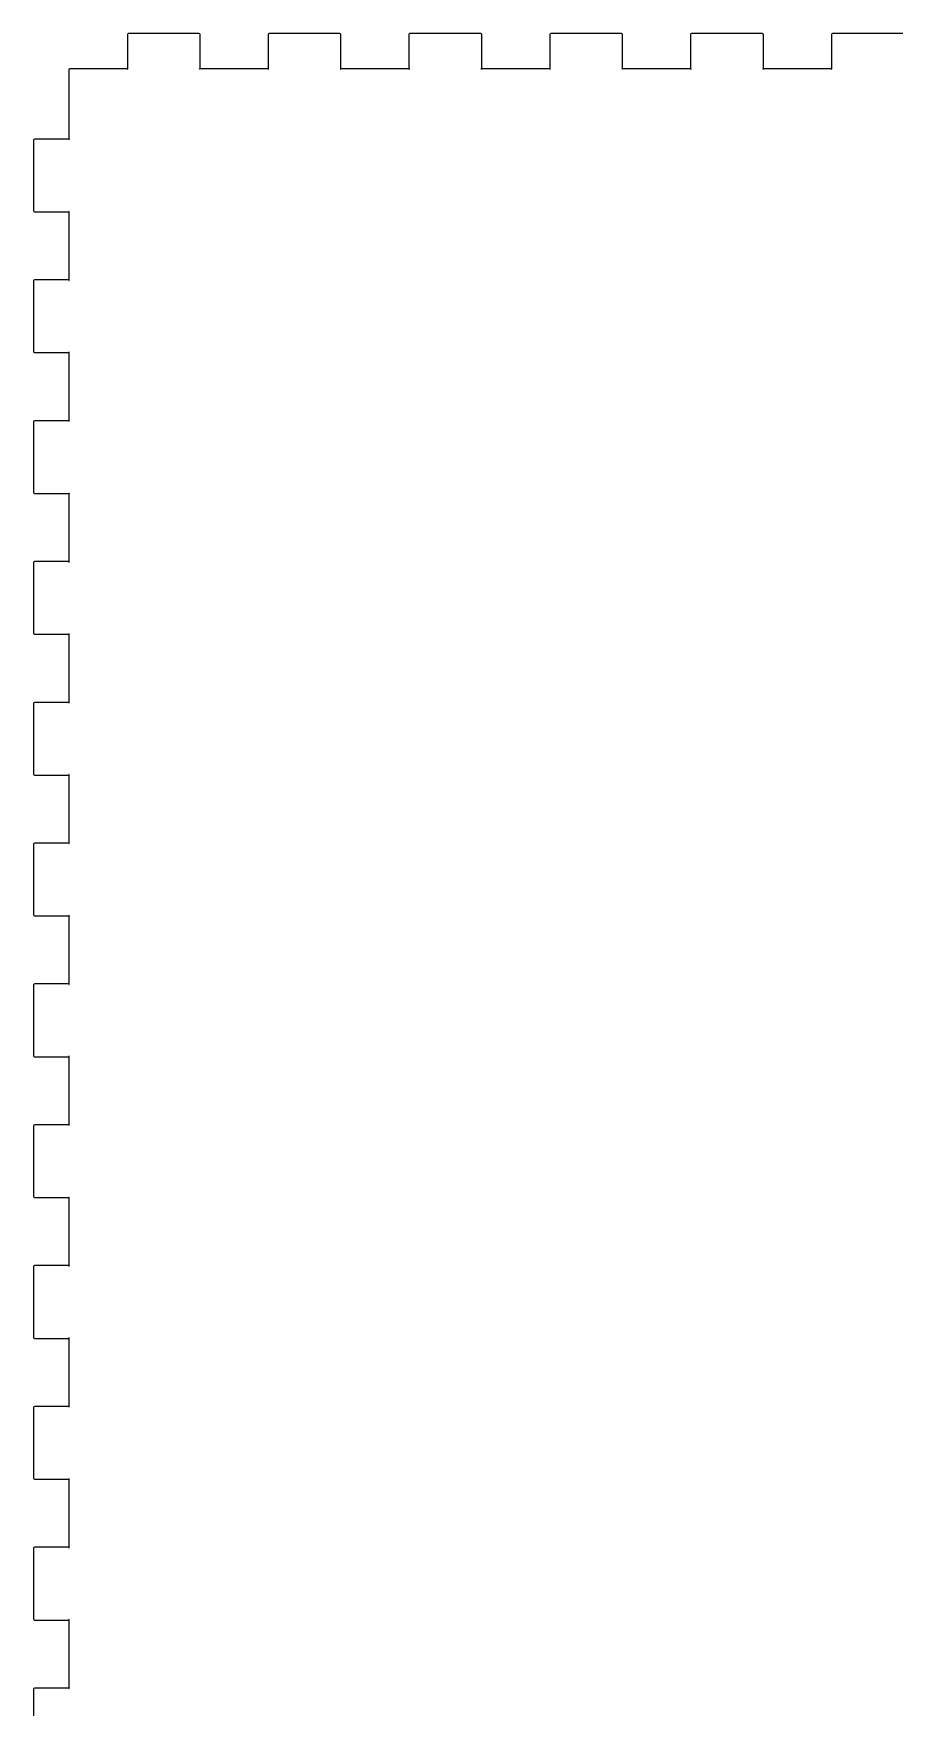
# Model space of a CAD drawing. Header units: millimetres. Extents: x 10 to 778, y 22 to 238.
# Drawn here: x 225.7 to 299.6, y 95.2 to 237.9 of the extents above; entities that cross this region are included whole.
import ezdxf

# ---------------------------------------------------------------- set-up
doc = ezdxf.new("R2010")
doc.units = ezdxf.units.MM
doc.layers.get('0').update_dxf_attribs({"linetype": 'CONTINUOUS'})

msp = doc.modelspace()

# ---------------------------------------------------------------- linework, layer by layer
msp.add_lwpolyline([(299.8, 237.9), (293.8, 237.9), (293.78, 237.9), (293.73, 237.87), (293.7, 237.82), (293.7, 237.8), (293.7, 234.9), (293.7, 234.89), (293.71, 234.86), (293.74, 234.86), (293.74, 234.89), (293.71, 234.9), (293.7, 234.9), (287.9, 234.9), (287.9, 237.8), (287.9, 237.82), (287.87, 237.87), (287.82, 237.9), (287.8, 237.9), (281.8, 237.9), (281.78, 237.9), (281.73, 237.87), (281.7, 237.82), (281.7, 237.8), (281.7, 234.9), (275.9, 234.9), (275.9, 234.89), (275.88, 234.86), (275.86, 234.86), (275.86, 234.89), (275.89, 234.9), (275.9, 234.9), (275.9, 237.8), (275.9, 237.82), (275.87, 237.87), (275.82, 237.9), (275.8, 237.9), (269.8, 237.9), (269.78, 237.9), (269.73, 237.87), (269.7, 237.82), (269.7, 237.8), (269.7, 234.9), (263.9, 234.9), (263.9, 234.89), (263.88, 234.86), (263.86, 234.86), (263.86, 234.89), (263.89, 234.9), (263.9, 234.9), (263.9, 237.8), (263.9, 237.82), (263.87, 237.87), (263.82, 237.9), (263.8, 237.9), (257.8, 237.9), (257.78, 237.9), (257.73, 237.87), (257.7, 237.82), (257.7, 237.8), (257.7, 234.9), (251.9, 234.9), (251.89, 234.9), (251.86, 234.89), (251.86, 234.86), (251.89, 234.86), (251.9, 234.89), (251.9, 234.9), (251.9, 237.8), (251.9, 237.82), (251.87, 237.87), (251.82, 237.9), (251.8, 237.9), (245.8, 237.9), (245.78, 237.9), (245.73, 237.87), (245.7, 237.82), (245.7, 237.8), (245.7, 234.9), (239.9, 234.9), (239.9, 234.89), (239.89, 234.86), (239.86, 234.86), (239.86, 234.89), (239.89, 234.9), (239.9, 234.9), (239.9, 237.8), (239.9, 237.82), (239.87, 237.87), (239.82, 237.9), (239.8, 237.9), (233.8, 237.9), (233.78, 237.9), (233.73, 237.87), (233.7, 237.82), (233.7, 237.8), (233.7, 234.9), (233.7, 234.89), (233.71, 234.86), (233.74, 234.86), (233.74, 234.89), (233.71, 234.9), (233.7, 234.9), (228.8, 234.9), (228.78, 234.9), (228.73, 234.87), (228.7, 234.82), (228.7, 234.8), (228.7, 228.9), (228.71, 228.9), (228.74, 228.89), (228.74, 228.86), (228.71, 228.86), (228.7, 228.89), (228.7, 228.9), (225.8, 228.9), (225.78, 228.9), (225.73, 228.87), (225.7, 228.82), (225.7, 228.8), (225.7, 222.8), (225.7, 222.78), (225.73, 222.73), (225.78, 222.7), (225.8, 222.7), (228.7, 222.7), (228.71, 222.7), (228.74, 222.72), (228.74, 222.74), (228.71, 222.74), (228.7, 222.71), (228.7, 222.7), (228.7, 216.9), (225.8, 216.9), (225.78, 216.9), (225.73, 216.87), (225.7, 216.82), (225.7, 216.8), (225.7, 210.8), (225.7, 210.78), (225.73, 210.73), (225.78, 210.7), (225.8, 210.7), (228.7, 210.7), (228.7, 204.9), (228.7, 204.89), (228.71, 204.86), (228.74, 204.86), (228.74, 204.89), (228.71, 204.9), (228.7, 204.9), (225.8, 204.9), (225.78, 204.9), (225.73, 204.87), (225.7, 204.82), (225.7, 204.8), (225.7, 198.8), (225.7, 198.78), (225.73, 198.73), (225.78, 198.7), (225.8, 198.7), (228.7, 198.7), (228.7, 198.71), (228.71, 198.74), (228.74, 198.74), (228.74, 198.71), (228.71, 198.7), (228.7, 198.7), (228.7, 192.9), (225.8, 192.9), (225.78, 192.9), (225.73, 192.87), (225.7, 192.82), (225.7, 192.8), (225.7, 186.8), (225.7, 186.78), (225.73, 186.73), (225.78, 186.7), (225.8, 186.7), (228.7, 186.7), (228.7, 180.9), (225.8, 180.9), (225.78, 180.9), (225.73, 180.87), (225.7, 180.82), (225.7, 180.8), (225.7, 174.8), (225.7, 174.78), (225.73, 174.73), (225.78, 174.7), (225.8, 174.7), (228.7, 174.7), (228.7, 168.9), (225.8, 168.9), (225.78, 168.9), (225.73, 168.87), (225.7, 168.82), (225.7, 168.8), (225.7, 162.8), (225.7, 162.78), (225.73, 162.73), (225.78, 162.7), (225.8, 162.7), (228.7, 162.7), (228.7, 162.71), (228.71, 162.74), (228.74, 162.74), (228.74, 162.72), (228.71, 162.7), (228.7, 162.7), (228.7, 156.9), (225.8, 156.9), (225.78, 156.9), (225.73, 156.87), (225.7, 156.82), (225.7, 156.8), (225.7, 150.8), (225.7, 150.78), (225.73, 150.73), (225.78, 150.7), (225.8, 150.7), (228.7, 150.7), (228.7, 144.9), (225.8, 144.9), (225.78, 144.9), (225.73, 144.87), (225.7, 144.82), (225.7, 144.8), (225.7, 138.8), (225.7, 138.78), (225.73, 138.73), (225.78, 138.7), (225.8, 138.7), (228.7, 138.7), (228.7, 138.71), (228.71, 138.74), (228.74, 138.74), (228.74, 138.72), (228.71, 138.7), (228.7, 138.7), (228.7, 132.9), (228.71, 132.9), (228.74, 132.89), (228.74, 132.86), (228.71, 132.86), (228.7, 132.89), (228.7, 132.9), (225.8, 132.9), (225.78, 132.9), (225.73, 132.87), (225.7, 132.82), (225.7, 132.8), (225.7, 126.8), (225.7, 126.78), (225.73, 126.73), (225.78, 126.7), (225.8, 126.7), (228.7, 126.7), (228.7, 120.9), (225.8, 120.9), (225.78, 120.9), (225.73, 120.87), (225.7, 120.82), (225.7, 120.8), (225.7, 114.8), (225.7, 114.78), (225.73, 114.73), (225.78, 114.7), (225.8, 114.7), (228.7, 114.7), (228.7, 108.9), (225.8, 108.9), (225.78, 108.9), (225.73, 108.87), (225.7, 108.82), (225.7, 108.8), (225.7, 102.8), (225.7, 102.78), (225.73, 102.73), (225.78, 102.7), (225.8, 102.7), (228.7, 102.7), (228.7, 96.9), (228.7, 96.89), (228.71, 96.86), (228.74, 96.86), (228.74, 96.89), (228.71, 96.9), (228.7, 96.9), (225.8, 96.9), (225.78, 96.9), (225.73, 96.87), (225.7, 96.82), (225.7, 96.8), (225.7, 90.8)])
for points in [[(245.71, 234.9), (245.7, 234.9), (245.7, 234.89), (245.71, 234.86), (245.74, 234.86), (245.74, 234.89)], [(257.71, 234.9), (257.7, 234.9), (257.7, 234.89), (257.71, 234.86), (257.74, 234.86), (257.74, 234.89)], [(269.71, 234.9), (269.7, 234.9), (269.7, 234.89), (269.71, 234.86), (269.74, 234.86), (269.74, 234.89)], [(281.74, 234.86), (281.74, 234.89), (281.71, 234.9), (281.7, 234.9), (281.7, 234.89), (281.71, 234.86)], [(287.89, 234.9), (287.86, 234.89), (287.86, 234.86), (287.88, 234.86), (287.9, 234.89), (287.9, 234.9)], [(228.7, 216.89), (228.71, 216.86), (228.74, 216.86), (228.74, 216.89), (228.71, 216.9), (228.7, 216.9)], [(228.74, 210.74), (228.71, 210.74), (228.7, 210.71), (228.7, 210.7), (228.71, 210.7), (228.74, 210.72)], [(228.71, 192.86), (228.74, 192.86), (228.74, 192.89), (228.71, 192.9), (228.7, 192.9), (228.7, 192.89)], [(228.7, 186.71), (228.7, 186.7), (228.71, 186.7), (228.74, 186.72), (228.74, 186.74), (228.71, 186.74)], [(228.7, 180.89), (228.71, 180.86), (228.74, 180.86), (228.74, 180.88), (228.71, 180.9), (228.7, 180.9)], [(228.71, 174.74), (228.7, 174.71), (228.7, 174.7), (228.71, 174.7), (228.74, 174.72), (228.74, 174.74)], [(228.7, 168.9), (228.7, 168.89), (228.71, 168.86), (228.74, 168.86), (228.74, 168.89), (228.71, 168.9)], [(228.74, 156.86), (228.74, 156.89), (228.71, 156.9), (228.7, 156.9), (228.7, 156.89), (228.71, 156.86)], [(228.7, 150.7), (228.71, 150.7), (228.74, 150.72), (228.74, 150.74), (228.71, 150.74), (228.7, 150.71)], [(228.71, 144.86), (228.74, 144.86), (228.74, 144.88), (228.71, 144.9), (228.7, 144.9), (228.7, 144.89)], [(228.74, 126.72), (228.74, 126.74), (228.71, 126.74), (228.7, 126.71), (228.7, 126.7), (228.71, 126.7)], [(228.7, 120.9), (228.7, 120.89), (228.71, 120.86), (228.74, 120.86), (228.74, 120.89), (228.71, 120.9)], [(228.7, 114.7), (228.71, 114.7), (228.74, 114.72), (228.74, 114.74), (228.71, 114.74), (228.7, 114.71)], [(228.74, 108.89), (228.71, 108.9), (228.7, 108.9), (228.7, 108.89), (228.71, 108.86), (228.74, 108.86)], [(228.74, 102.74), (228.71, 102.74), (228.7, 102.71), (228.7, 102.7), (228.71, 102.7), (228.74, 102.72)]]:
    msp.add_lwpolyline(points, close=True)

doc.saveas('drawing.dxf')
